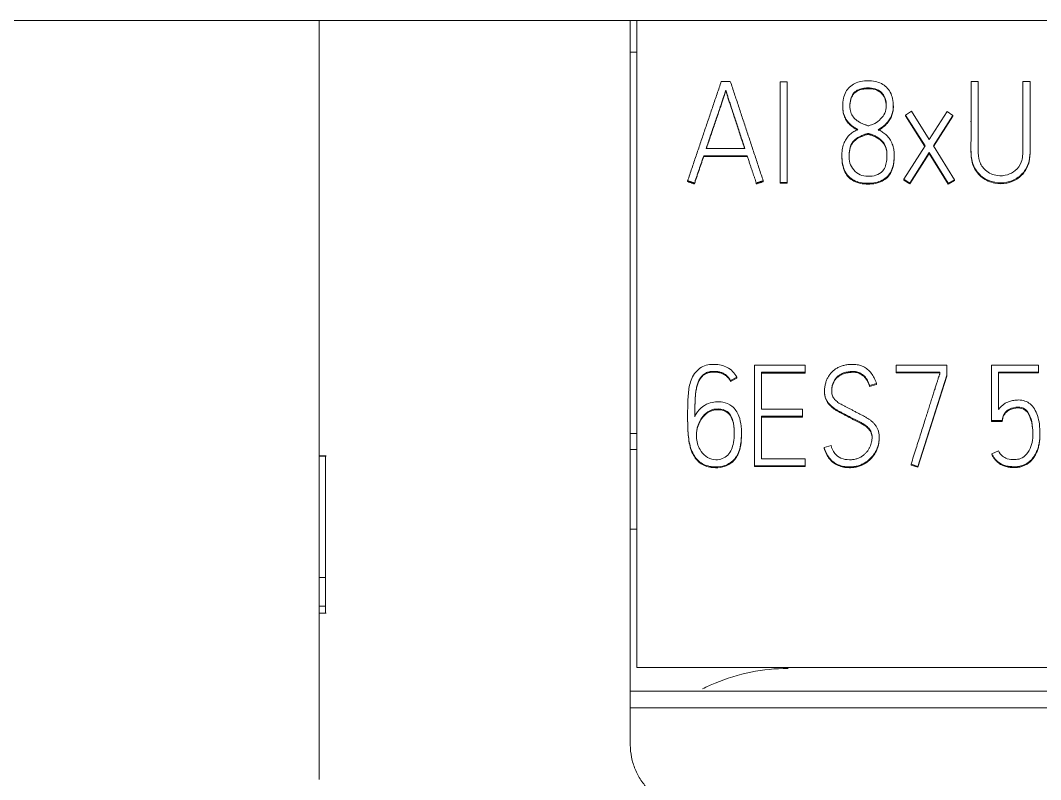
# Model space of a CAD drawing. Header units: millimetres. Extents: x 4137 to 6698, y 1400 to 3585.
# Drawn here: x 6003.15 to 6019.21, y 3360.84 to 3372.78 of the extents above; entities that cross this region are included whole.
import ezdxf

# ---------------------------------------------------------------- set-up
doc = ezdxf.new("R2010")
doc.units = ezdxf.units.MM
doc.layers.add('000-PI-Oprema', color=30, linetype='Continuous', lineweight=5)

msp = doc.modelspace()

# ---------------------------------------------------------------- linework, layer by layer
at = {"layer": '000-PI-Oprema', "color": 0, "linetype": 'ByBlock', "lineweight": 0}
for p, q in [((6007.848, 3372.785), (6002.948, 3372.785)), ((6012.748, 3372.785), (6007.848, 3372.785)), ((6012.848, 3372.785), (6012.748, 3372.785)), ((6037.648, 3372.785), (6012.848, 3372.785)), ((6012.848, 3362.602), (6012.848, 3372.785)), ((6012.848, 3372.285), (6012.748, 3372.285)), ((6018.927, 3371.826), (6018.927, 3371.814)), ((6014.251, 3371.685), (6014.251, 3371.673)), ((6018.927, 3371.592), (6018.927, 3371.571)), ((6016.091, 3371.44), (6016.091, 3371.427)), ((6016.888, 3371.427), (6016.888, 3371.44)), ((6018.927, 3371.387), (6018.927, 3371.4)), ((6017.176, 3371.355), (6017.081, 3371.296)), ((6017.081, 3371.296), (6017.081, 3371.283)), ((6017.081, 3371.296), (6017.387, 3370.809)), ((6017.081, 3371.283), (6017.383, 3370.803)), ((6017.454, 3370.913), (6017.176, 3371.355)), ((6017.733, 3371.351), (6017.454, 3370.913)), ((6017.518, 3370.809), (6017.826, 3371.291)), ((6017.522, 3370.803), (6017.826, 3371.279)), ((6017.826, 3371.291), (6017.733, 3371.351)), ((6017.826, 3371.291), (6017.826, 3371.279)), ((6018.11, 3371.202), (6018.11, 3371.189)), ((6018.927, 3371.141), (6018.927, 3371.128)), ((6017.387, 3370.809), (6017.054, 3370.285)), ((6017.849, 3370.279), (6017.518, 3370.809)), ((6018.109, 3370.782), (6018.109, 3370.769)), ((6013.903, 3370.655), (6013.903, 3370.643)), ((6014.589, 3370.655), (6014.589, 3370.643)), ((6016.078, 3370.665), (6016.078, 3370.653)), ((6016.901, 3370.65), (6016.901, 3370.663)), ((6017.15, 3370.226), (6017.451, 3370.704)), ((6017.15, 3370.213), (6017.451, 3370.691)), ((6017.451, 3370.704), (6017.753, 3370.222)), ((6017.451, 3370.704), (6017.451, 3370.691)), ((6017.451, 3370.691), (6017.753, 3370.209)), ((6017.054, 3370.285), (6017.054, 3370.273)), ((6017.054, 3370.285), (6017.15, 3370.226)), ((6017.054, 3370.273), (6017.15, 3370.213)), ((6017.753, 3370.222), (6017.849, 3370.279)), ((6017.849, 3370.279), (6017.849, 3370.266)), ((6013.65, 3370.261), (6013.65, 3370.248)), ((6013.757, 3370.226), (6013.757, 3370.213)), ((6014.731, 3370.213), (6014.729, 3370.219)), ((6014.731, 3370.226), (6014.731, 3370.213)), ((6014.84, 3370.261), (6014.84, 3370.248)), ((6015.106, 3370.237), (6015.106, 3370.224)), ((6015.217, 3370.237), (6015.217, 3370.224)), ((6017.15, 3370.226), (6017.15, 3370.213)), ((6017.753, 3370.209), (6017.849, 3370.266)), ((6017.753, 3370.222), (6017.753, 3370.209)), ((6014.704, 3367.36), (6014.704, 3365.778)), ((6015.501, 3367.36), (6014.704, 3367.36)), ((6014.815, 3366.667), (6014.815, 3367.248)), ((6014.815, 3367.248), (6015.501, 3367.248)), ((6014.815, 3367.236), (6015.501, 3367.236)), ((6015.501, 3367.248), (6015.501, 3367.36)), ((6015.501, 3367.248), (6015.501, 3367.236)), ((6016.93, 3367.363), (6016.93, 3367.25)), ((6017.729, 3367.363), (6016.93, 3367.363)), ((6016.93, 3367.25), (6016.93, 3367.238)), ((6016.93, 3367.25), (6017.618, 3367.25)), ((6016.93, 3367.238), (6017.618, 3367.238)), ((6017.618, 3367.25), (6017.618, 3367.22)), ((6017.729, 3367.202), (6017.729, 3367.363)), ((6018.435, 3367.36), (6019.173, 3367.36)), ((6018.435, 3366.489), (6018.435, 3367.36)), ((6018.545, 3367.25), (6018.545, 3366.665)), ((6019.173, 3367.25), (6018.545, 3367.25)), ((6019.173, 3367.238), (6018.545, 3367.238)), ((6019.173, 3367.36), (6019.173, 3367.25)), ((6019.173, 3367.25), (6019.173, 3367.238)), ((6014.427, 3367.171), (6014.325, 3367.118)), ((6014.427, 3367.158), (6014.325, 3367.106)), ((6014.325, 3367.118), (6014.325, 3367.106)), ((6014.427, 3367.171), (6014.427, 3367.158)), ((6016.624, 3367.07), (6016.515, 3367.039)), ((6016.624, 3367.07), (6016.624, 3367.057)), ((6017.274, 3365.767), (6017.729, 3367.202)), ((6017.274, 3365.754), (6017.729, 3367.189)), ((6017.729, 3367.202), (6017.729, 3367.189)), ((6015.805, 3366.95), (6015.805, 3366.937)), ((6016.624, 3367.057), (6016.515, 3367.026)), ((6016.515, 3367.039), (6016.515, 3367.026)), ((6015.459, 3366.667), (6014.815, 3366.667)), ((6015.459, 3366.557), (6015.459, 3366.667)), ((6013.65, 3366.576), (6013.65, 3366.563)), ((6014.815, 3365.888), (6014.815, 3366.557)), ((6014.815, 3366.557), (6015.459, 3366.557)), ((6014.815, 3366.544), (6015.459, 3366.544)), ((6015.459, 3366.557), (6015.459, 3366.544)), ((6018.435, 3366.489), (6018.435, 3366.476)), ((6018.603, 3366.489), (6018.435, 3366.489)), ((6018.603, 3366.476), (6018.435, 3366.476)), ((6018.603, 3366.489), (6018.603, 3366.476)), ((6012.748, 3366.285), (6012.848, 3366.285)), ((6014.498, 3366.273), (6014.498, 3366.286)), ((6019.196, 3366.27), (6019.196, 3366.283)), ((6015.798, 3366.066), (6015.907, 3366.097)), ((6016.666, 3366.212), (6016.666, 3366.225)), ((6007.96, 3365.935), (6007.848, 3365.935)), ((6012.848, 3366.035), (6012.748, 3366.035)), ((6015.798, 3366.066), (6015.798, 3366.053)), ((6018.439, 3365.967), (6018.541, 3366.013)), ((6018.439, 3365.967), (6018.439, 3365.954)), ((6007.96, 3365.929), (6007.848, 3365.929)), ((6014.704, 3365.778), (6014.704, 3365.765)), ((6014.704, 3365.778), (6015.501, 3365.778)), ((6015.501, 3365.888), (6014.815, 3365.888)), ((6015.501, 3365.778), (6015.501, 3365.888)), ((6015.501, 3365.778), (6015.501, 3365.765)), ((6017.167, 3365.802), (6017.167, 3365.789)), ((6017.167, 3365.802), (6017.274, 3365.767)), ((6017.167, 3365.789), (6017.274, 3365.754)), ((6014.704, 3365.765), (6015.501, 3365.765)), ((6017.274, 3365.767), (6017.274, 3365.754)), ((6012.848, 3364.78), (6012.748, 3364.78)), ((6007.948, 3364.019), (6007.848, 3364.019)), ((6007.948, 3364.019), (6007.948, 3363.569)), ((6007.948, 3363.569), (6007.848, 3363.569)), ((6007.848, 3363.459), (6007.96, 3363.459)), ((6007.848, 3363.457), (6007.96, 3363.457)), ((6037.648, 3362.602), (6012.848, 3362.602)), ((6037.748, 3362.234), (6012.748, 3362.234)), ((6012.748, 3361.97), (6012.748, 3361.385)), ((6037.748, 3361.97), (6012.748, 3361.97))]:
    msp.add_line(p, q, dxfattribs=at)
for points, knots in [([(6007.848, 3372.785), (6007.848, 3371.7), (6007.848, 3368.095), (6007.848, 3364.113), (6007.848, 3361.215), (6007.848, 3360.84)], [0, 0, 0, 0, 0.272684, 0.906013, 1, 1, 1, 1]), ([(6007.848, 3372.785), (6007.848, 3371.7), (6007.848, 3368.095), (6007.848, 3364.113), (6007.848, 3361.215), (6007.848, 3360.84)], [0, 0, 0, 0, 0.272684, 0.906013, 1, 1, 1, 1]), ([(6012.748, 3372.785), (6012.748, 3371.7), (6012.748, 3368.097), (6012.748, 3364.491), (6012.748, 3361.97)], [0, 0, 0, 0, 0.301146, 1, 1, 1, 1]), ([(6016.329, 3371.069), (6016.319, 3371.074), (6016.3, 3371.085), (6016.272, 3371.102), (6016.244, 3371.122), (6016.216, 3371.144), (6016.191, 3371.169), (6016.167, 3371.197), (6016.145, 3371.228), (6016.127, 3371.263), (6016.111, 3371.301), (6016.099, 3371.342), (6016.092, 3371.388), (6016.09, 3371.461), (6016.097, 3371.554), (6016.133, 3371.659), (6016.196, 3371.74), (6016.279, 3371.796), (6016.379, 3371.829), (6016.489, 3371.838), (6016.6, 3371.829), (6016.701, 3371.795), (6016.784, 3371.737), (6016.846, 3371.655), (6016.881, 3371.549), (6016.891, 3371.447), (6016.883, 3371.357), (6016.862, 3371.286), (6016.826, 3371.22), (6016.778, 3371.16), (6016.719, 3371.108), (6016.674, 3371.08), (6016.65, 3371.067)], [0, 0, 0, 0, 0.014556, 0.029567, 0.045073, 0.06094, 0.077119, 0.093748, 0.110887, 0.128668, 0.147296, 0.166948, 0.187898, 0.210413, 0.266348, 0.314631, 0.359149, 0.40325, 0.449199, 0.499993, 0.551851, 0.598383, 0.642757, 0.687636, 0.736493, 0.793087, 0.826472, 0.85944, 0.893283, 0.927929, 0.963171, 1, 1, 1, 1]), ([(6016.489, 3371.128), (6016.494, 3371.127), (6016.513, 3371.128), (6016.548, 3371.148), (6016.616, 3371.167), (6016.692, 3371.233), (6016.762, 3371.321), (6016.78, 3371.442), (6016.767, 3371.574), (6016.678, 3371.692), (6016.563, 3371.72), (6016.477, 3371.724), (6016.4, 3371.718), (6016.318, 3371.69), (6016.249, 3371.634), (6016.211, 3371.543), (6016.203, 3371.458), (6016.207, 3371.372), (6016.231, 3371.298), (6016.278, 3371.237), (6016.332, 3371.197), (6016.373, 3371.173), (6016.413, 3371.155), (6016.439, 3371.144), (6016.466, 3371.136), (6016.48, 3371.129), (6016.489, 3371.128)], [0, 0, 0, 0, 0.007812, 0.03125, 0.0625, 0.125, 0.1875, 0.25, 0.3125, 0.40625, 0.46875, 0.5, 0.546875, 0.59375, 0.640625, 0.6875, 0.75, 0.78125, 0.828125, 0.875, 0.90625, 0.9375, 0.953125, 0.976562, 0.984375, 1, 1, 1, 1]), ([(6018.111, 3371.826), (6018.111, 3371.756), (6018.11, 3371.6), (6018.111, 3371.36), (6018.11, 3371.122), (6018.112, 3370.905), (6018.105, 3370.699), (6018.135, 3370.486), (6018.278, 3370.31), (6018.472, 3370.225), (6018.669, 3370.226), (6018.845, 3370.295), (6018.968, 3370.42), (6019.039, 3370.582), (6019.041, 3370.772), (6019.04, 3371.003), (6019.04, 3371.274), (6019.04, 3371.538), (6019.04, 3371.724), (6019.04, 3371.811), (6019.04, 3371.826)], [0, 0, 0, 0, 0.056588, 0.12618, 0.193845, 0.248988, 0.301001, 0.361119, 0.417663, 0.475034, 0.525525, 0.571601, 0.623134, 0.662261, 0.7114, 0.774249, 0.84962, 0.929927, 0.98784, 1, 1, 1, 1]), ([(6018.927, 3371.826), (6018.927, 3371.784), (6018.927, 3371.685), (6018.927, 3371.517), (6018.927, 3371.295), (6018.927, 3371.038), (6018.929, 3370.784), (6018.924, 3370.563), (6018.82, 3370.418), (6018.68, 3370.345), (6018.509, 3370.331), (6018.335, 3370.405), (6018.228, 3370.568), (6018.223, 3370.739), (6018.224, 3370.916), (6018.224, 3371.123), (6018.224, 3371.377), (6018.224, 3371.619), (6018.224, 3371.772), (6018.224, 3371.826)], [0, 0, 0, 0, 0.037912, 0.088194, 0.15005, 0.235584, 0.316728, 0.37904, 0.427403, 0.467304, 0.515197, 0.575318, 0.625401, 0.679015, 0.724908, 0.783705, 0.863784, 0.951314, 1, 1, 1, 1]), ([(6014.251, 3371.685), (6014.249, 3371.677), (6014.241, 3371.655), (6014.228, 3371.615), (6014.21, 3371.562), (6014.188, 3371.496), (6014.163, 3371.422), (6014.135, 3371.341), (6014.105, 3371.253), (6014.073, 3371.16), (6014.04, 3371.063), (6014.007, 3370.964), (6013.974, 3370.865), (6013.952, 3370.8), (6013.941, 3370.767)], [0, 0, 0, 0, 0.027278, 0.070772, 0.130481, 0.202611, 0.283368, 0.372754, 0.469089, 0.570695, 0.677572, 0.786406, 0.893882, 1, 1, 1, 1]), ([(6014.251, 3371.673), (6014.249, 3371.664), (6014.241, 3371.643), (6014.228, 3371.603), (6014.21, 3371.549), (6014.188, 3371.484), (6014.163, 3371.41), (6014.135, 3371.328), (6014.105, 3371.24), (6014.073, 3371.147), (6014.04, 3371.05), (6014.007, 3370.951), (6013.975, 3370.857), (6013.955, 3370.796), (6013.945, 3370.767)], [0, 0, 0, 0, 0.027661, 0.071766, 0.132313, 0.205456, 0.287346, 0.377986, 0.475674, 0.578706, 0.687084, 0.797446, 0.90643, 1, 1, 1, 1]), ([(6014.551, 3370.767), (6014.541, 3370.8), (6014.519, 3370.865), (6014.487, 3370.964), (6014.455, 3371.063), (6014.423, 3371.16), (6014.392, 3371.253), (6014.363, 3371.341), (6014.336, 3371.422), (6014.312, 3371.496), (6014.291, 3371.562), (6014.274, 3371.615), (6014.261, 3371.655), (6014.254, 3371.677), (6014.251, 3371.685)], [0, 0, 0, 0, 0.106064, 0.213567, 0.322511, 0.429491, 0.5311, 0.627338, 0.716604, 0.797292, 0.869405, 0.929132, 0.972664, 1, 1, 1, 1]), ([(6014.547, 3370.767), (6014.538, 3370.796), (6014.518, 3370.857), (6014.487, 3370.951), (6014.455, 3371.05), (6014.423, 3371.147), (6014.392, 3371.24), (6014.363, 3371.328), (6014.336, 3371.41), (6014.312, 3371.484), (6014.291, 3371.549), (6014.274, 3371.603), (6014.261, 3371.643), (6014.254, 3371.664), (6014.251, 3371.673)], [0, 0, 0, 0, 0.093515, 0.202527, 0.313001, 0.421482, 0.524517, 0.622107, 0.712625, 0.794447, 0.867572, 0.928138, 0.97228, 1, 1, 1, 1]), ([(6016.775, 3371.439), (6016.775, 3371.474), (6016.764, 3371.564), (6016.678, 3371.679), (6016.563, 3371.707), (6016.477, 3371.712), (6016.4, 3371.705), (6016.318, 3371.677), (6016.249, 3371.621), (6016.211, 3371.532), (6016.205, 3371.466), (6016.205, 3371.429)], [0, 0, 0, 0, 0.114744, 0.30519, 0.432154, 0.495636, 0.590859, 0.686082, 0.781305, 0.876528, 1, 1, 1, 1]), ([(6016.329, 3371.056), (6016.319, 3371.061), (6016.3, 3371.072), (6016.272, 3371.09), (6016.244, 3371.109), (6016.216, 3371.131), (6016.191, 3371.156), (6016.167, 3371.184), (6016.145, 3371.215), (6016.127, 3371.25), (6016.111, 3371.288), (6016.099, 3371.33), (6016.092, 3371.376), (6016.091, 3371.409), (6016.091, 3371.427), (6016.091, 3371.429)], [0, 0, 0, 0, 0.068397, 0.138937, 0.211797, 0.286356, 0.362379, 0.440519, 0.521055, 0.604608, 0.692141, 0.784485, 0.882929, 0.988726, 1, 1, 1, 1]), ([(6016.888, 3371.429), (6016.888, 3371.425), (6016.888, 3371.397), (6016.883, 3371.344), (6016.862, 3371.273), (6016.826, 3371.208), (6016.778, 3371.148), (6016.719, 3371.095), (6016.674, 3371.067), (6016.65, 3371.054)], [0, 0, 0, 0, 0.025577, 0.182798, 0.338056, 0.497434, 0.660595, 0.826558, 1, 1, 1, 1]), ([(6018.109, 3370.769), (6018.109, 3370.745), (6018.111, 3370.645), (6018.135, 3370.473), (6018.278, 3370.298), (6018.472, 3370.212), (6018.669, 3370.213), (6018.845, 3370.282), (6018.968, 3370.407), (6019.039, 3370.569), (6019.041, 3370.759), (6019.04, 3370.99), (6019.04, 3371.198), (6019.04, 3371.329), (6019.04, 3371.365)], [0, 0, 0, 0, 0.033223, 0.13371, 0.228223, 0.324119, 0.408514, 0.48553, 0.571667, 0.637068, 0.719204, 0.824256, 0.950238, 1, 1, 1, 1]), ([(6016.65, 3371.067), (6016.66, 3371.062), (6016.68, 3371.051), (6016.71, 3371.033), (6016.74, 3371.013), (6016.769, 3370.99), (6016.796, 3370.963), (6016.821, 3370.933), (6016.844, 3370.898), (6016.863, 3370.86), (6016.88, 3370.819), (6016.892, 3370.773), (6016.9, 3370.722), (6016.903, 3370.639), (6016.895, 3370.534), (6016.861, 3370.416), (6016.799, 3370.325), (6016.712, 3370.263), (6016.606, 3370.228), (6016.489, 3370.218), (6016.372, 3370.228), (6016.266, 3370.264), (6016.18, 3370.325), (6016.118, 3370.416), (6016.084, 3370.535), (6016.076, 3370.641), (6016.079, 3370.724), (6016.086, 3370.774), (6016.098, 3370.82), (6016.114, 3370.861), (6016.132, 3370.898), (6016.154, 3370.933), (6016.178, 3370.963), (6016.205, 3370.991), (6016.234, 3371.014), (6016.265, 3371.035), (6016.296, 3371.053), (6016.318, 3371.064), (6016.329, 3371.069)], [0, 0, 0, 0, 0.013971, 0.028402, 0.043336, 0.058719, 0.0746, 0.091138, 0.108303, 0.126121, 0.144793, 0.164595, 0.185892, 0.208937, 0.268471, 0.31829, 0.36183, 0.40395, 0.448807, 0.499659, 0.550001, 0.594568, 0.636606, 0.68023, 0.730342, 0.790387, 0.813379, 0.834502, 0.85399, 0.872294, 0.889768, 0.906584, 0.922873, 0.938755, 0.95442, 0.969879, 0.985049, 1, 1, 1, 1]), ([(6016.497, 3371.006), (6016.494, 3371.007), (6016.489, 3371.007), (6016.474, 3371.001), (6016.445, 3370.997), (6016.402, 3370.974), (6016.339, 3370.953), (6016.26, 3370.895), (6016.199, 3370.793), (6016.19, 3370.669), (6016.194, 3370.537), (6016.26, 3370.429), (6016.36, 3370.345), (6016.49, 3370.329), (6016.616, 3370.341), (6016.723, 3370.401), (6016.77, 3370.498), (6016.784, 3370.58), (6016.789, 3370.653), (6016.787, 3370.721), (6016.775, 3370.783), (6016.75, 3370.841), (6016.716, 3370.888), (6016.676, 3370.922), (6016.641, 3370.945), (6016.614, 3370.96), (6016.588, 3370.973), (6016.563, 3370.983), (6016.544, 3370.99), (6016.527, 3370.997), (6016.511, 3371.001), (6016.502, 3371.005), (6016.497, 3371.006)], [0, 0, 0, 0, 0.003906, 0.007812, 0.023438, 0.046875, 0.078125, 0.125, 0.1875, 0.25, 0.3125, 0.375, 0.4375, 0.5, 0.5625, 0.625, 0.671875, 0.71875, 0.75, 0.78125, 0.820312, 0.84375, 0.875, 0.90625, 0.921875, 0.9375, 0.953125, 0.964844, 0.976562, 0.984375, 0.992188, 1, 1, 1, 1]), ([(6016.497, 3370.994), (6016.494, 3370.994), (6016.489, 3370.994), (6016.474, 3370.988), (6016.445, 3370.984), (6016.402, 3370.962), (6016.339, 3370.94), (6016.26, 3370.883), (6016.199, 3370.78), (6016.192, 3370.692), (6016.192, 3370.643), (6016.192, 3370.637)], [0, 0, 0, 0, 0.015104, 0.030208, 0.090623, 0.181247, 0.302078, 0.483325, 0.724988, 0.966651, 1, 1, 1, 1]), ([(6016.788, 3370.651), (6016.788, 3370.668), (6016.786, 3370.712), (6016.775, 3370.77), (6016.75, 3370.828), (6016.716, 3370.875), (6016.676, 3370.909), (6016.641, 3370.932), (6016.614, 3370.948), (6016.588, 3370.96), (6016.563, 3370.97), (6016.544, 3370.978), (6016.527, 3370.984), (6016.511, 3370.988), (6016.502, 3370.993), (6016.497, 3370.994)], [0, 0, 0, 0, 0.106174, 0.265786, 0.361553, 0.489242, 0.616932, 0.680776, 0.744621, 0.808466, 0.856349, 0.904233, 0.936155, 0.968078, 1, 1, 1, 1]), ([(6014.731, 3370.226), (6014.727, 3370.239), (6014.718, 3370.266), (6014.704, 3370.308), (6014.689, 3370.35), (6014.674, 3370.393), (6014.659, 3370.438), (6014.643, 3370.487), (6014.625, 3370.54), (6014.607, 3370.596), (6014.595, 3370.635), (6014.589, 3370.655)], [0, 0, 0, 0, 0.091427, 0.189007, 0.292759, 0.387174, 0.491688, 0.606301, 0.72982, 0.861052, 1, 1, 1, 1]), ([(6016.901, 3370.648), (6016.901, 3370.603), (6016.894, 3370.519), (6016.861, 3370.403), (6016.799, 3370.312), (6016.712, 3370.251), (6016.606, 3370.215), (6016.489, 3370.206), (6016.372, 3370.215), (6016.266, 3370.251), (6016.18, 3370.312), (6016.118, 3370.403), (6016.084, 3370.52), (6016.078, 3370.605), (6016.078, 3370.651)], [0, 0, 0, 0, 0.098032, 0.184613, 0.260281, 0.333482, 0.411438, 0.499815, 0.587305, 0.664757, 0.737815, 0.813629, 0.90072, 1, 1, 1, 1]), ([(6013.763, 3366.561), (6013.789, 3366.61), (6013.85, 3366.687), (6013.968, 3366.764), (6014.091, 3366.785), (6014.219, 3366.784), (6014.367, 3366.722), (6014.464, 3366.571), (6014.499, 3366.39), (6014.5, 3366.209), (6014.474, 3366.025), (6014.388, 3365.855), (6014.221, 3365.763), (6014.035, 3365.753), (6013.847, 3365.806), (6013.71, 3365.983), (6013.659, 3366.213), (6013.649, 3366.46), (6013.65, 3366.704), (6013.659, 3366.936), (6013.698, 3367.161), (6013.848, 3367.349), (6014.072, 3367.387), (6014.289, 3367.341), (6014.386, 3367.241), (6014.427, 3367.171)], [0, 0, 0, 0, 0.03564, 0.067865, 0.092923, 0.119268, 0.154068, 0.197126, 0.234707, 0.279879, 0.320329, 0.360962, 0.405677, 0.442102, 0.485709, 0.532505, 0.586175, 0.644312, 0.701767, 0.753421, 0.803151, 0.856352, 0.904259, 0.950465, 1, 1, 1, 1]), ([(6014.325, 3367.118), (6014.317, 3367.134), (6014.299, 3367.162), (6014.265, 3367.199), (6014.223, 3367.228), (6014.176, 3367.249), (6014.125, 3367.261), (6014.067, 3367.265), (6014.007, 3367.261), (6013.949, 3367.246), (6013.901, 3367.218), (6013.862, 3367.18), (6013.831, 3367.133), (6013.808, 3367.077), (6013.79, 3367.012), (6013.777, 3366.938), (6013.77, 3366.856), (6013.766, 3366.765), (6013.764, 3366.666), (6013.763, 3366.597), (6013.763, 3366.561)], [0, 0, 0, 0, 0.043481, 0.085549, 0.127923, 0.170971, 0.214845, 0.260884, 0.317917, 0.367656, 0.41257, 0.456833, 0.503792, 0.555243, 0.612421, 0.675966, 0.746378, 0.823872, 0.908402, 1, 1, 1, 1]), ([(6014.325, 3367.106), (6014.317, 3367.121), (6014.299, 3367.149), (6014.265, 3367.186), (6014.223, 3367.215), (6014.176, 3367.236), (6014.125, 3367.248), (6014.067, 3367.252), (6014.007, 3367.248), (6013.949, 3367.233), (6013.901, 3367.206), (6013.862, 3367.168), (6013.831, 3367.121), (6013.808, 3367.064), (6013.79, 3366.999), (6013.777, 3366.926), (6013.77, 3366.843), (6013.766, 3366.752), (6013.764, 3366.653), (6013.763, 3366.585), (6013.763, 3366.549)], [0, 0, 0, 0, 0.043481, 0.085549, 0.127923, 0.170971, 0.214845, 0.260884, 0.317917, 0.367656, 0.41257, 0.456833, 0.503792, 0.555243, 0.612421, 0.675966, 0.746378, 0.823872, 0.908402, 1, 1, 1, 1]), ([(6016.515, 3367.039), (6016.513, 3367.046), (6016.508, 3367.061), (6016.499, 3367.084), (6016.487, 3367.109), (6016.474, 3367.134), (6016.457, 3367.158), (6016.438, 3367.182), (6016.415, 3367.203), (6016.389, 3367.222), (6016.361, 3367.239), (6016.328, 3367.252), (6016.292, 3367.26), (6016.257, 3367.262), (6016.224, 3367.261), (6016.192, 3367.257), (6016.157, 3367.253), (6016.119, 3367.245), (6016.082, 3367.231), (6016.046, 3367.211), (6016.012, 3367.186), (6015.981, 3367.153), (6015.954, 3367.115), (6015.932, 3367.067), (6015.92, 3367.01), (6015.917, 3366.956), (6015.92, 3366.911), (6015.929, 3366.878), (6015.944, 3366.848), (6015.964, 3366.822), (6015.988, 3366.797), (6016.017, 3366.775), (6016.049, 3366.754), (6016.084, 3366.734), (6016.123, 3366.714), (6016.163, 3366.694), (6016.206, 3366.672), (6016.251, 3366.649), (6016.297, 3366.623), (6016.347, 3366.598), (6016.396, 3366.574), (6016.444, 3366.549), (6016.489, 3366.521), (6016.531, 3366.492), (6016.569, 3366.459), (6016.601, 3366.422), (6016.63, 3366.381), (6016.651, 3366.335), (6016.663, 3366.282), (6016.667, 3366.225), (6016.663, 3366.167), (6016.653, 3366.11), (6016.635, 3366.055), (6016.61, 3366.001), (6016.579, 3365.951), (6016.542, 3365.906), (6016.499, 3365.865), (6016.449, 3365.829), (6016.394, 3365.799), (6016.333, 3365.776), (6016.267, 3365.763), (6016.189, 3365.758), (6016.104, 3365.765), (6016.018, 3365.791), (6015.942, 3365.836), (6015.879, 3365.897), (6015.83, 3365.975), (6015.807, 3366.035), (6015.798, 3366.066)], [0, 0, 0, 0, 0.006902, 0.014527, 0.0229, 0.03171, 0.040697, 0.049939, 0.059406, 0.069126, 0.079243, 0.089792, 0.100957, 0.11302, 0.121351, 0.131067, 0.142193, 0.154038, 0.166072, 0.178522, 0.191399, 0.204849, 0.219214, 0.234859, 0.25249, 0.272668, 0.283841, 0.294211, 0.304173, 0.314215, 0.324636, 0.335605, 0.347264, 0.35967, 0.372854, 0.386723, 0.401163, 0.416176, 0.433071, 0.449927, 0.466747, 0.483271, 0.499286, 0.514866, 0.530063, 0.545048, 0.560066, 0.575472, 0.591898, 0.609868, 0.627376, 0.645005, 0.66302, 0.681094, 0.698922, 0.71679, 0.734853, 0.753306, 0.772468, 0.792214, 0.812556, 0.833938, 0.86301, 0.889874, 0.915888, 0.942166, 0.969784, 1, 1, 1, 1]), ([(6015.907, 3366.097), (6015.916, 3366.052), (6015.956, 3365.97), (6016.063, 3365.885), (6016.173, 3365.87), (6016.258, 3365.875), (6016.314, 3365.887), (6016.363, 3365.907), (6016.405, 3365.934), (6016.442, 3365.963), (6016.473, 3365.997), (6016.499, 3366.033), (6016.52, 3366.072), (6016.534, 3366.112), (6016.545, 3366.151), (6016.551, 3366.189), (6016.554, 3366.227), (6016.551, 3366.266), (6016.541, 3366.305), (6016.524, 3366.339), (6016.501, 3366.368), (6016.474, 3366.395), (6016.443, 3366.419), (6016.408, 3366.442), (6016.369, 3366.464), (6016.328, 3366.484), (6016.285, 3366.504), (6016.24, 3366.526), (6016.195, 3366.551), (6016.148, 3366.576), (6016.101, 3366.601), (6016.055, 3366.625), (6016.01, 3366.649), (6015.968, 3366.675), (6015.929, 3366.704), (6015.894, 3366.734), (6015.864, 3366.768), (6015.838, 3366.805), (6015.818, 3366.847), (6015.807, 3366.895), (6015.804, 3366.95), (6015.807, 3367.008), (6015.818, 3367.068), (6015.836, 3367.123), (6015.86, 3367.173), (6015.89, 3367.219), (6015.926, 3367.259), (6015.968, 3367.294), (6016.015, 3367.323), (6016.068, 3367.345), (6016.126, 3367.362), (6016.188, 3367.372), (6016.259, 3367.375), (6016.337, 3367.368), (6016.416, 3367.341), (6016.486, 3367.296), (6016.545, 3367.235), (6016.592, 3367.158), (6016.614, 3367.1), (6016.624, 3367.07)], [0, 0, 0, 0, 0.042395, 0.079774, 0.121236, 0.140075, 0.157254, 0.173247, 0.188397, 0.202796, 0.216711, 0.230265, 0.243508, 0.256652, 0.269293, 0.280934, 0.291684, 0.304893, 0.316879, 0.328106, 0.339273, 0.350814, 0.362909, 0.375637, 0.388999, 0.403044, 0.417696, 0.432849, 0.448511, 0.464937, 0.481153, 0.497163, 0.51278, 0.527863, 0.542482, 0.556645, 0.570443, 0.584077, 0.597961, 0.612786, 0.629037, 0.64828, 0.666584, 0.684253, 0.701354, 0.717933, 0.734308, 0.750738, 0.767515, 0.784992, 0.803232, 0.822275, 0.842375, 0.868294, 0.892965, 0.917787, 0.943448, 0.970498, 1, 1, 1, 1]), ([(6016.515, 3367.026), (6016.513, 3367.034), (6016.508, 3367.049), (6016.499, 3367.072), (6016.487, 3367.096), (6016.474, 3367.121), (6016.457, 3367.146), (6016.438, 3367.169), (6016.415, 3367.191), (6016.389, 3367.21), (6016.361, 3367.227), (6016.328, 3367.24), (6016.292, 3367.247), (6016.257, 3367.249), (6016.224, 3367.248), (6016.192, 3367.245), (6016.157, 3367.24), (6016.119, 3367.232), (6016.082, 3367.218), (6016.046, 3367.199), (6016.012, 3367.173), (6015.981, 3367.141), (6015.954, 3367.102), (6015.932, 3367.054), (6015.921, 3367), (6015.918, 3366.961), (6015.918, 3366.942)], [0, 0, 0, 0, 0.025535, 0.053746, 0.084726, 0.117324, 0.150572, 0.184768, 0.219795, 0.255756, 0.293187, 0.332218, 0.373527, 0.418158, 0.448979, 0.484928, 0.526094, 0.569916, 0.614442, 0.660505, 0.708148, 0.757909, 0.811058, 0.868941, 0.934177, 1, 1, 1, 1]), ([(6017.618, 3367.22), (6017.617, 3367.217), (6017.613, 3367.206), (6017.606, 3367.184), (6017.594, 3367.15), (6017.58, 3367.105), (6017.563, 3367.051), (6017.543, 3366.988), (6017.521, 3366.918), (6017.497, 3366.843), (6017.471, 3366.762), (6017.444, 3366.677), (6017.417, 3366.591), (6017.376, 3366.461), (6017.319, 3366.282), (6017.245, 3366.048), (6017.194, 3365.886), (6017.167, 3365.802)], [0, 0, 0, 0, 0.006664, 0.022274, 0.046836, 0.07897, 0.117297, 0.161819, 0.211415, 0.264968, 0.322476, 0.382404, 0.443215, 0.50491, 0.65714, 0.82217, 1, 1, 1, 1]), ([(6016.553, 3366.214), (6016.553, 3366.227), (6016.551, 3366.254), (6016.541, 3366.292), (6016.524, 3366.326), (6016.501, 3366.355), (6016.474, 3366.382), (6016.443, 3366.407), (6016.408, 3366.429), (6016.369, 3366.451), (6016.328, 3366.471), (6016.285, 3366.491), (6016.24, 3366.514), (6016.195, 3366.538), (6016.148, 3366.564), (6016.101, 3366.589), (6016.055, 3366.612), (6016.01, 3366.636), (6015.968, 3366.663), (6015.929, 3366.691), (6015.894, 3366.722), (6015.864, 3366.756), (6015.838, 3366.793), (6015.818, 3366.835), (6015.807, 3366.882), (6015.805, 3366.919), (6015.805, 3366.94), (6015.805, 3366.943)], [0, 0, 0, 0, 0.037363, 0.072654, 0.105707, 0.138586, 0.172568, 0.20818, 0.245654, 0.284995, 0.326348, 0.369486, 0.414101, 0.460216, 0.508578, 0.556324, 0.603462, 0.649443, 0.693851, 0.736893, 0.778592, 0.819218, 0.85936, 0.900239, 0.943889, 0.991738, 1, 1, 1, 1]), ([(6018.545, 3366.665), (6018.55, 3366.671), (6018.56, 3366.684), (6018.576, 3366.703), (6018.594, 3366.72), (6018.614, 3366.737), (6018.637, 3366.753), (6018.661, 3366.768), (6018.688, 3366.781), (6018.717, 3366.792), (6018.749, 3366.801), (6018.784, 3366.808), (6018.821, 3366.812), (6018.88, 3366.814), (6018.96, 3366.803), (6019.048, 3366.753), (6019.115, 3366.671), (6019.163, 3366.562), (6019.191, 3366.427), (6019.197, 3366.303), (6019.194, 3366.2), (6019.184, 3366.129), (6019.167, 3366.063), (6019.145, 3366.002), (6019.117, 3365.948), (6019.085, 3365.9), (6019.048, 3365.858), (6019.006, 3365.824), (6018.959, 3365.796), (6018.908, 3365.777), (6018.854, 3365.765), (6018.811, 3365.762), (6018.777, 3365.763), (6018.753, 3365.764), (6018.724, 3365.765), (6018.693, 3365.769), (6018.66, 3365.777), (6018.626, 3365.787), (6018.591, 3365.802), (6018.557, 3365.823), (6018.523, 3365.848), (6018.491, 3365.88), (6018.462, 3365.92), (6018.447, 3365.951), (6018.439, 3365.967)], [0, 0, 0, 0, 0.010575, 0.021534, 0.032937, 0.044729, 0.056875, 0.069452, 0.0826, 0.096505, 0.111279, 0.126985, 0.143702, 0.161538, 0.205913, 0.248141, 0.293825, 0.346182, 0.40699, 0.478261, 0.512629, 0.544859, 0.575282, 0.604004, 0.631084, 0.6569, 0.681684, 0.705765, 0.729734, 0.753772, 0.778045, 0.803118, 0.812005, 0.822876, 0.835737, 0.849942, 0.864952, 0.880894, 0.897668, 0.915306, 0.934053, 0.954105, 0.975931, 1, 1, 1, 1]), ([(6014.134, 3366.672), (6014.085, 3366.673), (6013.993, 3366.656), (6013.866, 3366.544), (6013.796, 3366.393), (6013.781, 3366.208), (6013.822, 3366.047), (6013.929, 3365.918), (6014.085, 3365.853), (6014.286, 3365.904), (6014.37, 3366.088), (6014.388, 3366.27), (6014.382, 3366.453), (6014.312, 3366.638), (6014.183, 3366.67), (6014.134, 3366.672)], [0, 0, 0, 0, 0.0625, 0.125, 0.21875, 0.28125, 0.375, 0.4375, 0.5, 0.59375, 0.6875, 0.75, 0.84375, 0.9375, 1, 1, 1, 1]), ([(6014.134, 3366.659), (6014.085, 3366.661), (6013.993, 3366.643), (6013.866, 3366.531), (6013.801, 3366.39), (6013.789, 3366.284), (6013.789, 3366.247)], [0, 0, 0, 0, 0.232842, 0.465685, 0.814948, 1, 1, 1, 1]), ([(6014.385, 3366.286), (6014.385, 3366.337), (6014.376, 3366.457), (6014.312, 3366.626), (6014.183, 3366.657), (6014.134, 3366.659)], [0, 0, 0, 0, 0.310868, 0.724347, 1, 1, 1, 1]), ([(6018.541, 3366.013), (6018.557, 3365.98), (6018.595, 3365.929), (6018.688, 3365.879), (6018.789, 3365.871), (6018.899, 3365.885), (6018.996, 3365.959), (6019.058, 3366.077), (6019.089, 3366.222), (6019.083, 3366.386), (6019.055, 3366.552), (6018.96, 3366.699), (6018.808, 3366.705), (6018.695, 3366.669), (6018.619, 3366.585), (6018.604, 3366.526), (6018.603, 3366.489)], [0, 0, 0, 0, 0.059022, 0.110017, 0.175174, 0.228533, 0.294979, 0.374406, 0.452147, 0.547151, 0.653629, 0.744768, 0.81483, 0.893356, 0.941956, 1, 1, 1, 1]), ([(6019.085, 3366.267), (6019.085, 3366.3), (6019.079, 3366.395), (6019.055, 3366.539), (6018.96, 3366.686), (6018.808, 3366.692), (6018.695, 3366.656), (6018.619, 3366.572), (6018.604, 3366.513), (6018.603, 3366.476)], [0, 0, 0, 0, 0.110862, 0.319923, 0.498869, 0.636431, 0.790612, 0.886035, 1, 1, 1, 1]), ([(6014.498, 3366.275), (6014.498, 3366.246), (6014.495, 3366.159), (6014.474, 3366.013), (6014.388, 3365.842), (6014.221, 3365.75), (6014.035, 3365.74), (6013.847, 3365.794), (6013.71, 3365.971), (6013.659, 3366.2), (6013.651, 3366.401), (6013.65, 3366.525), (6013.65, 3366.563)], [0, 0, 0, 0, 0.047379, 0.146039, 0.245143, 0.354204, 0.443047, 0.549405, 0.663541, 0.794443, 0.936242, 1, 1, 1, 1]), ([(6019.196, 3366.27), (6019.196, 3366.268), (6019.196, 3366.24), (6019.194, 3366.188), (6019.184, 3366.116), (6019.167, 3366.05), (6019.145, 3365.99), (6019.117, 3365.935), (6019.085, 3365.887), (6019.048, 3365.845), (6019.006, 3365.811), (6018.959, 3365.784), (6018.908, 3365.764), (6018.854, 3365.752), (6018.811, 3365.749), (6018.777, 3365.75), (6018.753, 3365.751), (6018.724, 3365.753), (6018.693, 3365.756), (6018.66, 3365.764), (6018.626, 3365.775), (6018.591, 3365.79), (6018.557, 3365.81), (6018.523, 3365.835), (6018.491, 3365.868), (6018.462, 3365.908), (6018.447, 3365.938), (6018.439, 3365.954)], [0, 0, 0, 0, 0.006507, 0.07195, 0.133322, 0.191255, 0.245946, 0.297513, 0.346671, 0.393864, 0.439719, 0.485361, 0.531134, 0.577354, 0.625098, 0.642021, 0.662722, 0.687212, 0.714261, 0.742843, 0.773199, 0.80514, 0.838725, 0.874425, 0.912607, 0.954167, 1, 1, 1, 1]), ([(6016.666, 3366.214), (6016.666, 3366.213), (6016.666, 3366.193), (6016.663, 3366.155), (6016.653, 3366.098), (6016.635, 3366.042), (6016.61, 3365.988), (6016.579, 3365.939), (6016.542, 3365.893), (6016.499, 3365.852), (6016.449, 3365.817), (6016.394, 3365.787), (6016.333, 3365.764), (6016.267, 3365.75), (6016.189, 3365.746), (6016.104, 3365.753), (6016.018, 3365.779), (6015.942, 3365.823), (6015.879, 3365.885), (6015.83, 3365.963), (6015.807, 3366.022), (6015.798, 3366.053)], [0, 0, 0, 0, 0.001261, 0.046083, 0.091213, 0.137331, 0.183601, 0.229241, 0.274983, 0.321224, 0.368462, 0.417518, 0.468068, 0.520144, 0.574882, 0.649305, 0.718077, 0.784672, 0.851944, 0.922648, 1, 1, 1, 1]), ([(6007.948, 3365.935), (6007.948, 3365.935), (6007.948, 3365.922), (6007.948, 3365.873), (6007.948, 3365.78), (6007.948, 3365.638), (6007.948, 3365.429), (6007.948, 3365.201), (6007.948, 3364.976), (6007.948, 3364.781), (6007.948, 3364.649), (6007.948, 3364.556), (6007.948, 3364.466), (6007.948, 3364.38), (6007.948, 3364.295), (6007.948, 3364.215), (6007.948, 3364.117), (6007.948, 3364.027), (6007.948, 3363.966), (6007.948, 3363.932), (6007.948, 3363.911), (6007.948, 3363.9), (6007.948, 3363.895), (6007.948, 3363.906), (6007.948, 3363.947), (6007.948, 3363.991), (6007.948, 3364.016)], [0, 0, 0, 0, 0.054923, 0.109157, 0.158857, 0.213508, 0.264907, 0.320314, 0.369873, 0.418461, 0.471704, 0.5026, 0.551052, 0.617218, 0.660884, 0.691286, 0.712023, 0.730248, 0.751802, 0.781189, 0.80362, 0.828627, 0.856379, 0.904145, 0.9524, 1, 1, 1, 1]), ([(6007.948, 3363.569), (6007.948, 3363.545), (6007.948, 3363.504), (6007.948, 3363.466), (6007.948, 3363.457), (6007.948, 3363.457), (6007.948, 3363.457)], [0, 0, 0, 0, 0.351048, 0.67786, 0.983317, 1, 1, 1, 1]), ([(6015.23, 3362.589), (6014.837, 3362.589), (6014.374, 3362.494), (6013.95, 3362.301), (6013.886, 3362.269)], [0, 0, 0, 0, 0.846072, 1, 1, 1, 1]), ([(6012.748, 3361.385), (6012.748, 3361.319), (6012.754, 3361.254), (6012.774, 3361.159), (6012.782, 3361.127), (6012.801, 3361.065), (6012.812, 3361.034), (6012.849, 3360.943), (6012.88, 3360.886), (6012.933, 3360.804), (6012.953, 3360.778), (6012.994, 3360.727), (6013.016, 3360.702), (6013.085, 3360.633), (6013.135, 3360.592), (6013.217, 3360.537), (6013.246, 3360.52), (6013.304, 3360.489), (6013.363, 3360.461), (6013.424, 3360.439), (6013.471, 3360.424), (6013.487, 3360.42), (6013.519, 3360.412), (6013.535, 3360.408), (6013.616, 3360.392), (6013.681, 3360.385), (6013.748, 3360.385)], [0, 0, 0, 0, 0.125, 0.125, 0.1875, 0.1875, 0.25, 0.25, 0.375, 0.375, 0.4375, 0.4375, 0.5, 0.5, 0.625, 0.625, 0.6875, 0.6875, 0.75, 0.8125, 0.8125, 0.84375, 0.84375, 0.875, 0.875, 1, 1, 1, 1])]:
    msp.add_open_spline(points, degree=3, knots=knots, dxfattribs=at)
for points in [[(6013.65, 3370.261), (6014.18, 3371.826)], [(6014.18, 3371.826), (6014.322, 3371.826)], [(6014.322, 3371.826), (6014.84, 3370.261)], [(6015.106, 3371.82), (6015.217, 3371.82)], [(6015.106, 3370.237), (6015.106, 3371.82)], [(6015.217, 3371.82), (6015.217, 3370.237)], [(6018.224, 3371.826), (6018.111, 3371.826)], [(6019.04, 3371.826), (6018.927, 3371.826)], [(6013.941, 3370.767), (6014.551, 3370.767)], [(6013.903, 3370.655), (6013.757, 3370.226)], [(6013.903, 3370.643), (6013.757, 3370.213)], [(6014.589, 3370.655), (6013.903, 3370.655)], [(6014.589, 3370.643), (6013.903, 3370.643)], [(6013.757, 3370.226), (6013.65, 3370.261)], [(6013.757, 3370.213), (6013.65, 3370.248)], [(6014.84, 3370.261), (6014.731, 3370.226)], [(6014.84, 3370.248), (6014.731, 3370.213)], [(6015.217, 3370.237), (6015.106, 3370.237)], [(6015.217, 3370.224), (6015.106, 3370.224)]]:
    msp.add_open_spline(points, degree=1, dxfattribs=at)

doc.saveas('drawing.dxf')
